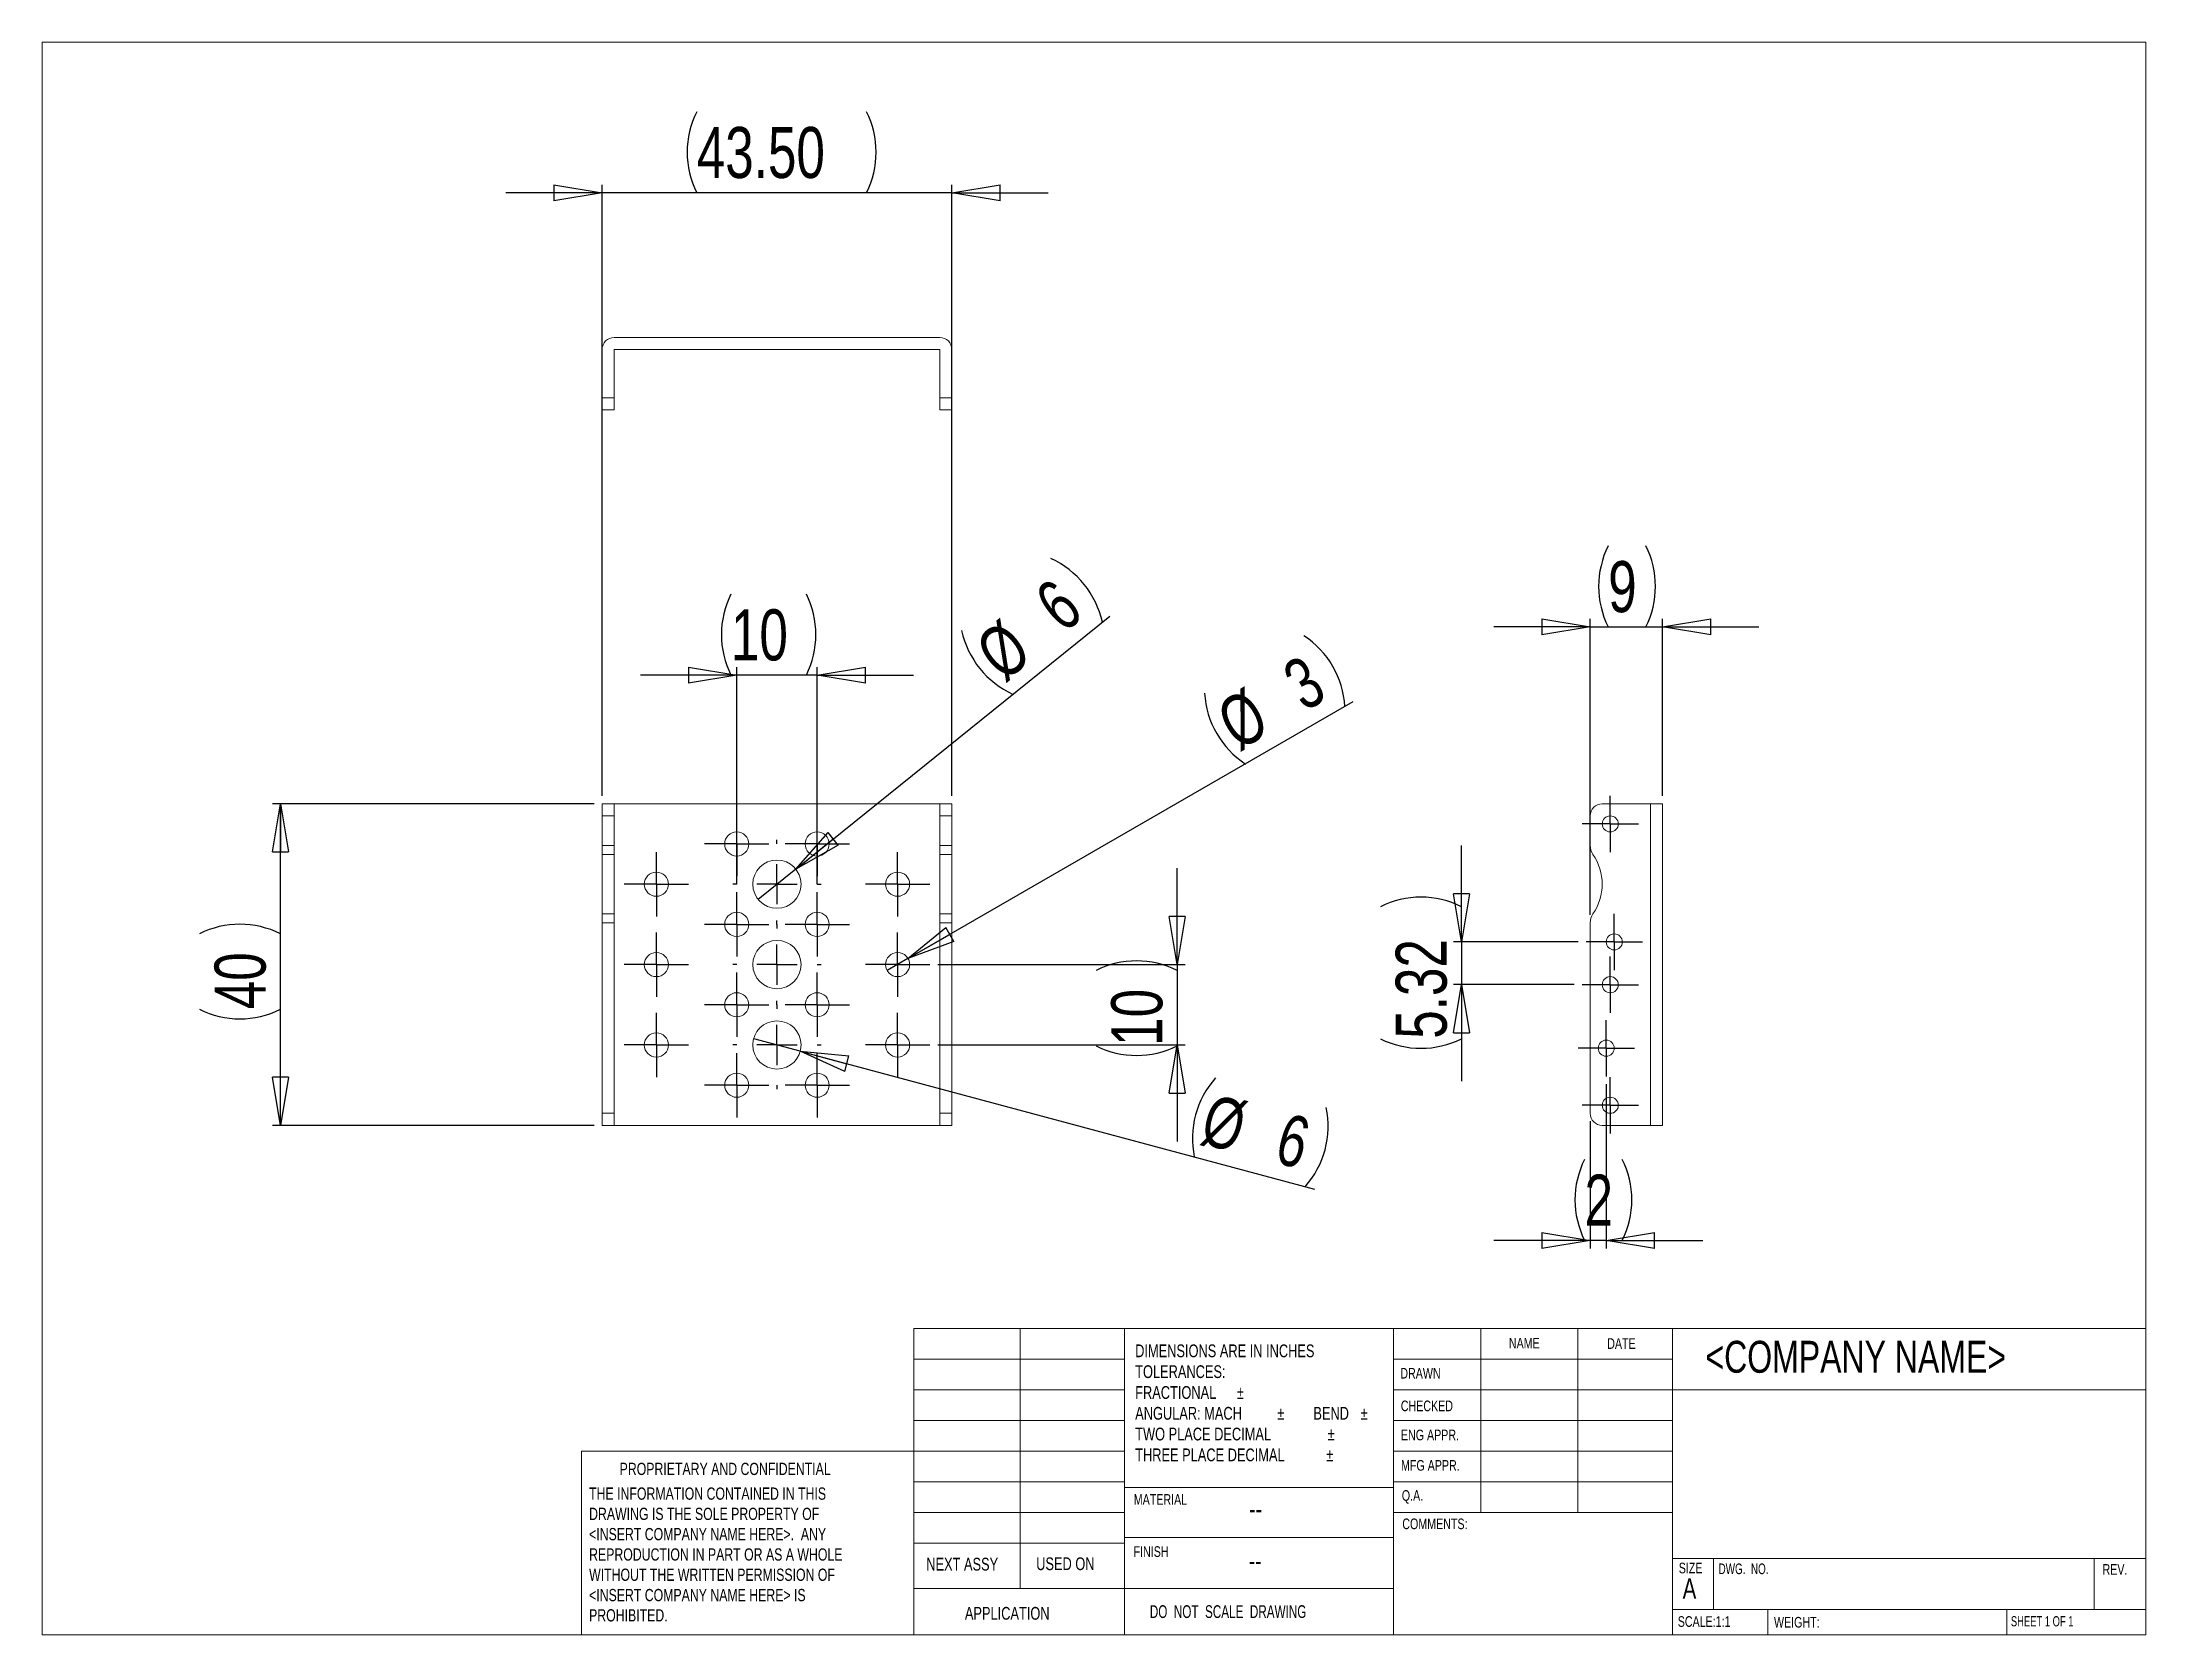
# Model space of a CAD drawing. Header units: millimetres. Extents: x 8 to 270, y 10 to 208.
import ezdxf

# ---------------------------------------------------------------- set-up
doc = ezdxf.new("R2010")
doc.units = ezdxf.units.MM
doc.layers.add('FORMAT', color=7, linetype='Continuous')
doc.styles.add('SLDTEXTSTYLE0', font='TXT', dxfattribs={"width": 0.75})
doc.styles.add('SLDTEXTSTYLE1', font='TXT', dxfattribs={"width": 0.694444})
doc.styles.add('SLDTEXTSTYLE2', font='TXT', dxfattribs={"width": 0.684783})
doc.styles.add('SLDTEXTSTYLE3', font='TXT', dxfattribs={"width": 0.6875})
doc.dimstyles.new('SLDDIMSTYLE0', dxfattribs={"dimtxt": 6.35, "dimasz": 5.9944, "dimexe": 0, "dimexo": 0.0625, "dimgap": 1.5875, "dimtad": 1, "dimrnd": 1e-09, "dimzin": 4, "dimdsep": 46, "dimtxsty": 'SLDTEXTSTYLE0', "dimblk1": 'CLOSED', "dimblk2": 'CLOSED', "dimsah": 1, "dimcen": 0.09, "dimadec": 0, "dimazin": 1, "dimtfac": 1, "dimtmove": 0, "dimatfit": 0, "dimldrblk": 'CLOSED', "dimfxl": 1, "dimfrac": 2, "dimtolj": 1, "dimtzin": 12, "dimarcsym": 0})
doc.dimstyles.new('SLDDIMSTYLE1', dxfattribs={"dimtxt": 6.35, "dimasz": 5.9944, "dimexe": 0, "dimexo": 0.0625, "dimgap": 1.5875, "dimtad": 1, "dimrnd": 1e-09, "dimzin": 12, "dimdsep": 46, "dimtxsty": 'SLDTEXTSTYLE0', "dimblk1": 'CLOSED', "dimblk2": 'CLOSED', "dimsah": 1, "dimcen": 0.09, "dimadec": 0, "dimazin": 3, "dimtfac": 1, "dimtofl": 0, "dimtmove": 0, "dimatfit": 3, "dimldrblk": 'CLOSED', "dimfxl": 1, "dimfrac": 2, "dimtolj": 1, "dimtzin": 12, "dimarcsym": 0})
doc.dimstyles.new('SLDDIMSTYLE2', dxfattribs={"dimtxt": 6.35, "dimasz": 5.9944, "dimexe": 0, "dimexo": 0.0625, "dimgap": 1.5875, "dimtad": 1, "dimrnd": 1e-09, "dimzin": 12, "dimdsep": 46, "dimtxsty": 'SLDTEXTSTYLE0', "dimblk1": 'NONE', "dimblk2": 'CLOSED', "dimsah": 1, "dimcen": 0, "dimadec": 0, "dimazin": 3, "dimtfac": 1, "dimtmove": 0, "dimatfit": 3, "dimldrblk": 'NONE', "dimfxl": 1, "dimfrac": 2, "dimtolj": 1, "dimtzin": 12, "dimarcsym": 0})
doc.dimstyles.new('SLDDIMSTYLE3', dxfattribs={"dimtxt": 6.35, "dimasz": 5.9944, "dimexe": 0, "dimexo": 0.0625, "dimgap": 1.5875, "dimtad": 1, "dimrnd": 1e-09, "dimzin": 12, "dimdsep": 46, "dimtxsty": 'SLDTEXTSTYLE0', "dimblk1": 'CLOSED', "dimblk2": 'CLOSED', "dimsah": 1, "dimcen": 0.09, "dimadec": 0, "dimazin": 3, "dimtfac": 1, "dimtmove": 0, "dimatfit": 0, "dimldrblk": 'CLOSED', "dimfxl": 1, "dimfrac": 2, "dimtolj": 1, "dimtzin": 12, "dimarcsym": 0})

# ---------------------------------------------------------------- blocks, each defined once
blk = doc.blocks.new('SW_NOTE_0')
at = {"color": 0, "linetype": 'Continuous', "lineweight": 0, "attachment_point": 1, "style": 'SLDTEXTSTYLE0'}
for s, insert, char_height in [('DIMENSIONS ARE IN INCHES', (0, 2.05), 1.5875), ('TOLERANCES:', (0, -0.54), 1.5875), ('FRACTIONAL', (0, -3.13), 1.587), ('%%p', (12.64, -3.13), 1.587), ('ANGULAR: MACH', (0, -5.72), 1.5875), ('%%p', (17.67, -5.72), 1.587), ('BEND', (22.16, -5.72), 1.587), ('%%p', (28.03, -5.72), 1.587), ('TWO PLACE DECIMAL', (0, -8.3), 1.5875), ('%%p', (23.92, -8.3), 1.587), ('THREE PLACE DECIMAL', (0, -10.89), 1.5875), ('%%p', (23.78, -10.89), 1.587)]:
    blk.add_mtext(s, dxfattribs=dict(at, insert=insert, char_height=char_height))
blk = doc.blocks.new('SW_NOTE_1')
at = {"color": 0, "linetype": 'Continuous', "lineweight": 0, "char_height": 1.524, "attachment_point": 1, "style": 'SLDTEXTSTYLE0'}
for s, insert in [('THE INFORMATION CONTAINED IN THIS', (0, 1.96)), ('DRAWING IS THE SOLE PROPERTY OF', (0, -0.56)), ('<INSERT COMPANY NAME HERE>.  ANY', (0, -3.08)), ('REPRODUCTION IN PART OR AS A WHOLE', (0, -5.61)), ('WITHOUT THE WRITTEN PERMISSION OF', (0, -8.13)), ('<INSERT COMPANY NAME HERE> IS', (0, -10.66)), ('PROHIBITED.', (0, -13.18))]:
    blk.add_mtext(s, dxfattribs=dict(at, insert=insert))
blk = doc.blocks.new('_CLOSED')
at = {"color": 0, "linetype": 'ByBlock', "lineweight": -2}
for p, q in [((-1, 0.166667), (0, 0)), ((-1, 0.166667), (-1, -0.166667)), ((0, 0), (-1, -0.166667)), ((0, 0), (-1, 0))]:
    blk.add_line(p, q, dxfattribs=at)
blk = doc.blocks.new('_D')
at = {"layer": 'FORMAT'}
for p, q in [((78.02, 189.34), (66.03, 189.34)), ((78.02, 114.33), (78.02, 190.33)), ((121.52, 189.34), (78.02, 189.34)), ((121.52, 114.33), (121.52, 190.33)), ((121.52, 189.34), (133.5, 189.34))]:
    blk.add_line(p, q, dxfattribs=at)
for centre, start, end in [((99.87, 194.38), 153.4349, 206.5651), ((100.82, 194.38), 333.4349, 26.5651)]:
    blk.add_arc(centre, 11.27, start, end, dxfattribs=at)
at = {"layer": 'FORMAT', "xscale": 5.9944, "yscale": 5.9944}
blk.add_blockref('_CLOSED', (78.02, 189.34, -4.4), dxfattribs=at)
at = {"layer": 'FORMAT', "xscale": 5.9944, "yscale": 5.9944, "rotation": 180}
blk.add_blockref('_CLOSED', (121.52, 189.34, -4.4), dxfattribs=at)
at = {"layer": 'FORMAT', "insert": (89.79, 197.52), "char_height": 6.35, "attachment_point": 1, "style": 'SLDTEXTSTYLE0'}
blk.add_mtext('43.50', dxfattribs=at)
blk = doc.blocks.new('_D_1')
at = {"layer": 'FORMAT'}
for p, q in [((77.02, 113.34), (37.02, 113.34)), ((38.02, 73.34), (38.02, 113.34)), ((77.02, 73.34), (37.02, 73.34))]:
    blk.add_line(p, q, dxfattribs=at)
for centre, start, end in [((32.98, 87.08), 63.4349, 116.5651), ((32.98, 97.86), 243.4349, 296.5651)]:
    blk.add_arc(centre, 11.27, start, end, dxfattribs=at)
at = {"layer": 'FORMAT', "xscale": 5.9944, "yscale": 5.9944}
for p, rotation in [((38.02, 113.34, -4.4), 90), ((38.02, 73.34, -4.4), 270)]:
    blk.add_blockref('_CLOSED', p, dxfattribs=dict(at, rotation=rotation))
at = {"layer": 'FORMAT', "insert": (29.83, 87.78), "char_height": 6.35, "attachment_point": 1, "rotation": 90, "style": 'SLDTEXTSTYLE0'}
blk.add_mtext('40', dxfattribs=at)
blk = doc.blocks.new('_D_2')
at = {"layer": 'FORMAT'}
for q in [(96.87, 84.11), (166.61, 65.42)]:
    blk.add_line((102.66, 82.56), q, dxfattribs=at)
for centre, start, end in [((162.81, 71.69), 138.4349, 191.5651), ((156.93, 73.26), 318.4349, 11.5651)]:
    blk.add_arc(centre, 11.38, start, end, dxfattribs=at)
at = {"layer": 'FORMAT', "xscale": 5.9944, "yscale": 5.9944, "rotation": 165}
blk.add_blockref('_CLOSED', (102.66, 82.56, -4.4), dxfattribs=at)
at = {"layer": 'FORMAT', "char_height": 6.35, "attachment_point": 1, "rotation": 345, "style": 'SLDTEXTSTYLE0'}
for s, insert in [('%%c', (153.78, 77.31)), ('6', (163.06, 74.93))]:
    blk.add_mtext(s, dxfattribs=dict(at, insert=insert))
blk = doc.blocks.new('_NONE')
blk = doc.blocks.new('_D_3')
at = {"layer": 'FORMAT'}
for q in [(171.42, 126.04), (113.47, 92.59)]:
    blk.add_line((116.06, 94.09), q, dxfattribs=at)
for centre, start, end in [((159.03, 124.74), 3.4349, 56.5651), ((164.3, 127.78), 183.4349, 236.5651)]:
    blk.add_arc(centre, 11.38, start, end, dxfattribs=at)
at = {"layer": 'FORMAT', "xscale": 5.9944, "yscale": 5.9944, "rotation": 210}
blk.add_blockref('_CLOSED', (116.06, 94.09, -4.4), dxfattribs=at)
at = {"layer": 'FORMAT', "char_height": 6.35, "attachment_point": 1, "rotation": 30, "style": 'SLDTEXTSTYLE0'}
for s, insert in [('3', (162.18, 130.24)), ('%%c', (153.94, 125.37))]:
    blk.add_mtext(s, dxfattribs=dict(at, insert=insert))
blk = doc.blocks.new('_D_4')
at = {"layer": 'FORMAT'}
for p, q in [((149.52, 93.34), (149.52, 105.33)), ((119.76, 93.34), (150.51, 93.34)), ((149.52, 93.34), (149.52, 83.34)), ((119.76, 83.34), (150.51, 83.34)), ((149.52, 83.34), (149.52, 71.35))]:
    blk.add_line(p, q, dxfattribs=at)
for centre, start, end in [((144.48, 82.53), 63.4349, 116.5651), ((144.48, 93.31), 243.4349, 296.5651)]:
    blk.add_arc(centre, 11.27, start, end, dxfattribs=at)
at = {"layer": 'FORMAT', "xscale": 5.9944, "yscale": 5.9944}
for p, rotation in [((149.52, 93.34, -4.4), 270), ((149.52, 83.34, -4.4), 90)]:
    blk.add_blockref('_CLOSED', p, dxfattribs=dict(at, rotation=rotation))
at = {"layer": 'FORMAT', "insert": (141.33, 83.23), "char_height": 6.35, "attachment_point": 1, "rotation": 90, "style": 'SLDTEXTSTYLE0'}
blk.add_mtext('10', dxfattribs=at)
blk = doc.blocks.new('_D_5')
at = {"layer": 'FORMAT'}
for p, q in [((94.77, 129.34), (82.78, 129.34)), ((94.77, 103.33), (94.77, 130.33)), ((104.77, 129.34), (94.77, 129.34)), ((104.77, 103.33), (104.77, 130.33)), ((104.77, 129.34), (116.75, 129.34))]:
    blk.add_line(p, q, dxfattribs=at)
for centre, start, end in [((104.12, 134.38), 153.4349, 206.5651), ((93.34, 134.38), 333.4349, 26.5651)]:
    blk.add_arc(centre, 11.27, start, end, dxfattribs=at)
at = {"layer": 'FORMAT', "xscale": 5.9944, "yscale": 5.9944}
blk.add_blockref('_CLOSED', (94.77, 129.34, -4.4), dxfattribs=at)
at = {"layer": 'FORMAT', "xscale": 5.9944, "yscale": 5.9944, "rotation": 180}
blk.add_blockref('_CLOSED', (104.77, 129.34, -4.4), dxfattribs=at)
at = {"layer": 'FORMAT', "insert": (94.04, 137.52), "char_height": 6.35, "attachment_point": 1, "style": 'SLDTEXTSTYLE0'}
blk.add_mtext('10', dxfattribs=at)
blk = doc.blocks.new('_D_6')
at = {"layer": 'FORMAT'}
for q in [(141.14, 136.69), (97.43, 101.45)]:
    blk.add_line((102.1, 105.22), q, dxfattribs=at)
for centre, start, end in [((129.11, 133.48), 12.3136, 65.4437), ((133.85, 137.3), 192.3136, 245.4437)]:
    blk.add_arc(centre, 11.38, start, end, dxfattribs=at)
at = {"layer": 'FORMAT', "xscale": 5.9944, "yscale": 5.9944, "rotation": 218.8786219618}
blk.add_blockref('_CLOSED', (102.1, 105.22, -4.4), dxfattribs=at)
at = {"layer": 'FORMAT', "char_height": 6.35, "attachment_point": 1, "rotation": 38.8786, "style": 'SLDTEXTSTYLE0'}
for s, insert in [('6', (131.38, 139.41)), ('%%c', (123.98, 133.32))]:
    blk.add_mtext(s, dxfattribs=dict(at, insert=insert))
blk = doc.blocks.new('SW_CENTERMARKSYMBOL_0')
at = {"layer": 'FORMAT', "color": 0}
for p, q in [((0, 2.5), (0, 4)), ((-2.5, 0), (-4, 0)), ((0, 0), (-2.5, 0)), ((0, 0), (0, 2.5)), ((0, 0), (0, -2.5)), ((0, 0), (2.5, 0)), ((2.5, 0), (4, 0)), ((0, -2.5), (0, -4))]:
    blk.add_line(p, q, dxfattribs=at)
blk = doc.blocks.new('SW_CENTERMARKSYMBOL_1')
at = {"layer": 'FORMAT', "color": 0}
for p, q in [((0, 2.5), (0, 4)), ((-2.5, 0), (-4, 0)), ((0, 0), (-2.5, 0)), ((0, 0), (0, 2.5)), ((0, 0), (0, -2.5)), ((0, 0), (2.5, 0)), ((2.5, 0), (4, 0)), ((0, -2.5), (0, -4))]:
    blk.add_line(p, q, dxfattribs=at)
blk = doc.blocks.new('SW_CENTERMARKSYMBOL_2')
at = {"layer": 'FORMAT', "color": 0}
for p, q in [((0, 2.5), (0, 4)), ((-2.5, 0), (-4, 0)), ((0, 0), (-2.5, 0)), ((0, 0), (0, 2.5)), ((0, 0), (0, -2.5)), ((0, 0), (2.5, 0)), ((2.5, 0), (4, 0)), ((0, -2.5), (0, -4))]:
    blk.add_line(p, q, dxfattribs=at)
blk = doc.blocks.new('SW_CENTERMARKSYMBOL_3')
at = {"layer": 'FORMAT', "color": 0}
for p, q in [((0, 2.5), (0, 4)), ((-2.5, 0), (-4, 0)), ((0, 0), (-2.5, 0)), ((0, 0), (0, 2.5)), ((0, 0), (0, -2.5)), ((0, 0), (2.5, 0)), ((2.5, 0), (4, 0)), ((0, -2.5), (0, -4))]:
    blk.add_line(p, q, dxfattribs=at)
blk = doc.blocks.new('SW_CENTERMARKSYMBOL_4')
at = {"layer": 'FORMAT', "color": 0}
for p, q in [((0, 2.5), (0, 4)), ((-2.5, 0), (-4, 0)), ((0, 0), (-2.5, 0)), ((0, 0), (0, 2.5)), ((0, 0), (0, -2.5)), ((0, 0), (2.5, 0)), ((2.5, 0), (4, 0)), ((0, -2.5), (0, -4))]:
    blk.add_line(p, q, dxfattribs=at)
blk = doc.blocks.new('SW_CENTERMARKSYMBOL_5')
at = {"layer": 'FORMAT', "color": 0}
for p, q in [((0, 2.5), (0, 4)), ((-2.5, 0), (-4, 0)), ((0, 0), (-2.5, 0)), ((0, 0), (0, 2.5)), ((0, 0), (0, -2.5)), ((0, 0), (2.5, 0)), ((2.5, 0), (4, 0)), ((0, -2.5), (0, -4))]:
    blk.add_line(p, q, dxfattribs=at)
blk = doc.blocks.new('SW_CENTERMARKSYMBOL_6')
at = {"layer": 'FORMAT', "color": 0}
for p, q in [((0, 2.5), (0, 4)), ((-2.5, 0), (-4, 0)), ((0, 0), (-2.5, 0)), ((0, 0), (0, 2.5)), ((0, 0), (0, -2.5)), ((0, 0), (2.5, 0)), ((2.5, 0), (4, 0)), ((0, -2.5), (0, -4))]:
    blk.add_line(p, q, dxfattribs=at)
blk = doc.blocks.new('SW_CENTERMARKSYMBOL_7')
at = {"layer": 'FORMAT', "color": 0}
for p, q in [((0, 2.5), (0, 4)), ((-2.5, 0), (-4, 0)), ((0, 0), (-2.5, 0)), ((0, 0), (0, 2.5)), ((0, 0), (0, -2.5)), ((0, 0), (2.5, 0)), ((2.5, 0), (4, 0)), ((0, -2.5), (0, -4))]:
    blk.add_line(p, q, dxfattribs=at)
blk = doc.blocks.new('SW_CENTERMARKSYMBOL_8')
at = {"layer": 'FORMAT', "color": 0}
for p, q in [((0, 5), (0, 5.5)), ((-5, 0), (-5.5, 0)), ((0, 0), (-2.5, 0)), ((0, 0), (0, 2.5)), ((0, 0), (0, -2.5)), ((0, 0), (2.5, 0)), ((5, 0), (5.5, 0)), ((0, -5), (0, -5.5))]:
    blk.add_line(p, q, dxfattribs=at)
blk = doc.blocks.new('SW_CENTERMARKSYMBOL_9')
at = {"layer": 'FORMAT', "color": 0}
for p, q in [((0, 5), (0, 5.5)), ((-5, 0), (-5.5, 0)), ((0, 0), (-2.5, 0)), ((0, 0), (0, 2.5)), ((0, 0), (0, -2.5)), ((0, 0), (2.5, 0)), ((5, 0), (5.5, 0)), ((0, -5), (0, -5.5))]:
    blk.add_line(p, q, dxfattribs=at)
blk = doc.blocks.new('SW_CENTERMARKSYMBOL_10')
at = {"layer": 'FORMAT', "color": 0}
for p, q in [((0, 5), (0, 5.5)), ((-5, 0), (-5.5, 0)), ((0, 0), (-2.5, 0)), ((0, 0), (0, 2.5)), ((0, 0), (0, -2.5)), ((0, 0), (2.5, 0)), ((5, 0), (5.5, 0)), ((0, -5), (0, -5.5))]:
    blk.add_line(p, q, dxfattribs=at)
blk = doc.blocks.new('SW_CENTERMARKSYMBOL_11')
at = {"layer": 'FORMAT', "color": 0}
for p, q in [((0, 2.5), (0, 4)), ((-2.5, 0), (-4, 0)), ((0, 0), (-2.5, 0)), ((0, 0), (0, 2.5)), ((0, 0), (0, -2.5)), ((0, 0), (2.5, 0)), ((2.5, 0), (4, 0)), ((0, -2.5), (0, -4))]:
    blk.add_line(p, q, dxfattribs=at)
blk = doc.blocks.new('SW_CENTERMARKSYMBOL_12')
at = {"layer": 'FORMAT', "color": 0}
for p, q in [((0, 2.5), (0, 4)), ((-2.5, 0), (-4, 0)), ((0, 0), (-2.5, 0)), ((0, 0), (0, 2.5)), ((0, 0), (0, -2.5)), ((0, 0), (2.5, 0)), ((2.5, 0), (4, 0)), ((0, -2.5), (0, -4))]:
    blk.add_line(p, q, dxfattribs=at)
blk = doc.blocks.new('SW_CENTERMARKSYMBOL_13')
at = {"layer": 'FORMAT', "color": 0}
for p, q in [((0, 2.5), (0, 4)), ((-2.5, 0), (-4, 0)), ((0, 0), (-2.5, 0)), ((0, 0), (0, 2.5)), ((0, 0), (0, -2.5)), ((0, 0), (2.5, 0)), ((2.5, 0), (4, 0)), ((0, -2.5), (0, -4))]:
    blk.add_line(p, q, dxfattribs=at)
blk = doc.blocks.new('SW_CENTERMARKSYMBOL_14')
at = {"layer": 'FORMAT', "color": 0}
for p, q in [((0, 2.5), (0, 4)), ((-2.5, 0), (-4, 0)), ((0, 0), (-2.5, 0)), ((0, 0), (0, 2.5)), ((0, 0), (0, -2.5)), ((0, 0), (2.5, 0)), ((2.5, 0), (4, 0)), ((0, -2.5), (0, -4))]:
    blk.add_line(p, q, dxfattribs=at)
blk = doc.blocks.new('SW_CENTERMARKSYMBOL_15')
at = {"layer": 'FORMAT', "color": 0}
for p, q in [((0, 2.5), (0, 4)), ((-2.5, 0), (-4, 0)), ((0, 0), (-2.5, 0)), ((0, 0), (0, 2.5)), ((0, 0), (0, -2.5)), ((0, 0), (2.5, 0)), ((2.5, 0), (4, 0)), ((0, -2.5), (0, -4))]:
    blk.add_line(p, q, dxfattribs=at)
blk = doc.blocks.new('SW_CENTERMARKSYMBOL_16')
at = {"layer": 'FORMAT', "color": 0}
for p, q in [((0, 2.5), (0, 4)), ((-2.5, 0), (-4, 0)), ((0, 0), (-2.5, 0)), ((0, 0), (0, 2.5)), ((0, 0), (0, -2.5)), ((0, 0), (2.5, 0)), ((2.5, 0), (4, 0)), ((0, -2.5), (0, -4))]:
    blk.add_line(p, q, dxfattribs=at)
blk = doc.blocks.new('_D_7')
at = {"layer": 'FORMAT'}
for p, q in [((200.89, 99.51), (200.89, 136.33)), ((209.89, 114.33), (209.89, 136.33)), ((200.89, 135.34), (188.9, 135.34)), ((200.89, 135.34), (209.89, 135.34)), ((209.89, 135.34), (221.88, 135.34))]:
    blk.add_line(p, q, dxfattribs=at)
for centre, start, end in [((213.21, 140.38), 153.4349, 206.5651), ((197.74, 140.38), 333.4349, 26.5651)]:
    blk.add_arc(centre, 11.27, start, end, dxfattribs=at)
at = {"layer": 'FORMAT', "xscale": 5.9944, "yscale": 5.9944}
blk.add_blockref('_CLOSED', (200.89, 135.34, 0.1), dxfattribs=at)
at = {"layer": 'FORMAT', "xscale": 5.9944, "yscale": 5.9944, "rotation": 180}
blk.add_blockref('_CLOSED', (209.89, 135.34, 0.1), dxfattribs=at)
at = {"layer": 'FORMAT', "insert": (203.13, 143.52), "char_height": 6.35, "attachment_point": 1, "style": 'SLDTEXTSTYLE0'}
blk.add_mtext('9', dxfattribs=at)
blk = doc.blocks.new('_D_8')
at = {"layer": 'FORMAT'}
for p, q in [((184.89, 96.16), (184.89, 108.15)), ((199.4, 96.16), (183.9, 96.16)), ((184.89, 96.16), (184.89, 90.84)), ((198.9, 90.84), (183.9, 90.84)), ((184.89, 90.84), (184.89, 78.85))]:
    blk.add_line(p, q, dxfattribs=at)
for centre, start, end in [((179.85, 90.45), 63.4349, 116.5651), ((179.85, 94.19), 243.4349, 296.5651)]:
    blk.add_arc(centre, 11.27, start, end, dxfattribs=at)
at = {"layer": 'FORMAT', "xscale": 5.9944, "yscale": 5.9944}
for p, rotation in [((184.89, 96.16, 0.1), 270), ((184.89, 90.84, 0.1), 90)]:
    blk.add_blockref('_CLOSED', p, dxfattribs=dict(at, rotation=rotation))
at = {"layer": 'FORMAT', "insert": (176.7, 84.11), "char_height": 6.35, "attachment_point": 1, "rotation": 90, "style": 'SLDTEXTSTYLE0'}
blk.add_mtext('5.32', dxfattribs=at)
blk = doc.blocks.new('_D_9')
at = {"layer": 'FORMAT'}
for p, q in [((202.89, 78.45), (202.89, 58.04)), ((200.89, 73.85), (200.89, 58.04)), ((200.89, 59.03), (188.9, 59.03)), ((202.89, 59.03), (200.89, 59.03)), ((202.89, 59.03), (214.88, 59.03))]:
    blk.add_line(p, q, dxfattribs=at)
for centre, start, end in [((210.27, 64.07), 153.4349, 206.5651), ((194.8, 64.07), 333.4349, 26.5651)]:
    blk.add_arc(centre, 11.27, start, end, dxfattribs=at)
at = {"layer": 'FORMAT', "xscale": 5.9944, "yscale": 5.9944}
blk.add_blockref('_CLOSED', (200.89, 59.03, 0.1), dxfattribs=at)
at = {"layer": 'FORMAT', "xscale": 5.9944, "yscale": 5.9944, "rotation": 180}
blk.add_blockref('_CLOSED', (202.89, 59.03, 0.1), dxfattribs=at)
at = {"layer": 'FORMAT', "insert": (200.19, 67.21), "char_height": 6.35, "attachment_point": 1, "style": 'SLDTEXTSTYLE0'}
blk.add_mtext('2', dxfattribs=at)
blk = doc.blocks.new('SW_CENTERMARKSYMBOL_17')
at = {"layer": 'FORMAT', "color": 0}
for p, q in [((0, 2.5), (0, 3.5)), ((-2.5, 0), (-3.5, 0)), ((0, 0), (-2.5, 0)), ((0, 0), (0, 2.5)), ((0, 0), (0, -2.5)), ((0, 0), (2.5, 0)), ((2.5, 0), (3.5, 0)), ((0, -2.5), (0, -3.5))]:
    blk.add_line(p, q, dxfattribs=at)
blk = doc.blocks.new('SW_CENTERMARKSYMBOL_18')
at = {"layer": 'FORMAT', "color": 0}
for p, q in [((0, 2.5), (0, 3.5)), ((-2.5, 0), (-3.5, 0)), ((0, 0), (-2.5, 0)), ((0, 0), (0, 2.5)), ((0, 0), (0, -2.5)), ((0, 0), (2.5, 0)), ((2.5, 0), (3.5, 0)), ((0, -2.5), (0, -3.5))]:
    blk.add_line(p, q, dxfattribs=at)
blk = doc.blocks.new('SW_CENTERMARKSYMBOL_19')
at = {"layer": 'FORMAT', "color": 0}
for p, q in [((0, 2.5), (0, 3.5)), ((-2.5, 0), (-3.5, 0)), ((0, 0), (-2.5, 0)), ((0, 0), (0, 2.5)), ((0, 0), (0, -2.5)), ((0, 0), (2.5, 0)), ((2.5, 0), (3.5, 0)), ((0, -2.5), (0, -3.5))]:
    blk.add_line(p, q, dxfattribs=at)
blk = doc.blocks.new('SW_CENTERMARKSYMBOL_20')
at = {"layer": 'FORMAT', "color": 0}
for p, q in [((0, 2.5), (0, 3.5)), ((-2.5, 0), (-3.5, 0)), ((0, 0), (-2.5, 0)), ((0, 0), (0, 2.5)), ((0, 0), (0, -2.5)), ((0, 0), (2.5, 0)), ((2.5, 0), (3.5, 0)), ((0, -2.5), (0, -3.5))]:
    blk.add_line(p, q, dxfattribs=at)
blk = doc.blocks.new('SW_CENTERMARKSYMBOL_21')
at = {"layer": 'FORMAT', "color": 0}
for p, q in [((0, 2.5), (0, 3.5)), ((-2.5, 0), (-3.5, 0)), ((0, 0), (-2.5, 0)), ((0, 0), (0, 2.5)), ((0, 0), (0, -2.5)), ((0, 0), (2.5, 0)), ((2.5, 0), (3.5, 0)), ((0, -2.5), (0, -3.5))]:
    blk.add_line(p, q, dxfattribs=at)

msp = doc.modelspace()

# ---------------------------------------------------------------- linework, layer by layer
at = {"color": 8, "linetype": 'Continuous', "lineweight": 0}
for p, q in [((8.38, 208.079), (270, 208.079)), ((8.38, 208.079), (8.38, 9.959)), ((270, 9.959), (270, 208.079)), ((116.775, 9.959), (116.775, 48.059)), ((116.775, 48.059), (143, 48.059)), ((130.027, 48.059), (130.027, 15.736)), ((143, 9.959), (143, 48.059)), ((143, 48.059), (270, 48.059)), ((176.452, 48.059), (176.452, 9.959)), ((187.285, 48.059), (187.285, 25.199)), ((199.377, 48.059), (199.377, 25.199)), ((211.114, 48.059), (211.114, 9.959)), ((116.775, 44.249), (143, 44.249)), ((176.452, 44.249), (211.114, 44.249)), ((116.775, 40.439), (143, 40.439)), ((176.452, 40.439), (270, 40.439)), ((116.775, 36.629), (143, 36.629)), ((176.452, 36.629), (211.114, 36.629)), ((116.775, 32.819), (75.44, 32.819)), ((75.44, 32.819), (75.44, 9.959)), ((116.775, 32.819), (143, 32.819)), ((176.452, 32.819), (211.114, 32.819)), ((116.775, 29.009), (143, 29.009)), ((176.452, 29.009), (211.114, 29.009)), ((176.452, 28.314), (143, 28.314)), ((116.775, 25.199), (143, 25.199)), ((176.452, 25.199), (211.114, 25.199)), ((116.775, 21.389), (143, 21.389)), ((143, 22.086), (176.452, 22.086)), ((211.114, 19.484), (270, 19.484)), ((216.212, 19.484), (216.212, 13.134)), ((263.57, 19.484), (263.57, 13.134)), ((143, 15.736), (116.775, 15.736)), ((143, 15.736), (176.452, 15.736)), ((211.114, 13.134), (270, 13.134)), ((222.99, 13.134), (222.99, 9.959)), ((252.694, 13.134), (252.694, 9.959)), ((270, 9.959), (8.38, 9.959))]:
    msp.add_line(p, q, dxfattribs=at)
at = {"color": 7, "linetype": 'Continuous', "lineweight": 15}
for p, q in [((120.016, 171.339), (79.516, 171.339)), ((78.016, 163.839), (78.016, 169.839)), ((79.516, 163.839), (79.516, 169.839)), ((120.016, 169.839), (79.516, 169.839)), ((120.016, 163.839), (120.016, 169.839)), ((121.516, 163.839), (121.516, 169.839)), ((78.016, 163.839), (79.516, 163.839)), ((78.016, 162.339), (78.016, 163.839)), ((78.016, 162.339), (79.516, 162.339)), ((79.516, 162.339), (79.516, 163.839)), ((121.516, 163.839), (120.016, 163.839)), ((120.016, 162.339), (120.016, 163.839)), ((120.016, 162.339), (121.516, 162.339)), ((121.516, 162.339), (121.516, 163.839)), ((78.016, 113.336), (79.516, 113.336)), ((78.016, 111.836), (78.016, 113.336)), ((79.516, 111.836), (79.516, 113.336)), ((120.016, 113.336), (79.516, 113.336)), ((121.516, 113.336), (120.016, 113.336)), ((120.016, 111.836), (120.016, 113.336)), ((121.516, 111.836), (121.516, 113.336)), ((202.389, 113.336), (208.389, 113.336)), ((208.389, 113.336), (208.389, 73.336)), ((209.889, 113.336), (208.389, 113.336)), ((209.889, 73.336), (209.889, 113.336)), ((78.016, 111.836), (79.516, 111.836)), ((78.016, 108.158), (78.016, 111.836)), ((79.516, 108.158), (79.516, 111.836)), ((120.016, 111.836), (121.516, 111.836)), ((120.016, 108.158), (120.016, 111.836)), ((121.516, 108.158), (121.516, 111.836)), ((200.889, 108.158), (200.889, 111.836)), ((79.516, 108.158), (78.016, 108.158)), ((78.016, 107.024), (78.016, 108.158)), ((79.516, 107.024), (79.516, 108.158)), ((120.016, 107.024), (120.016, 108.158)), ((121.516, 108.158), (120.016, 108.158)), ((121.516, 107.024), (121.516, 108.158)), ((78.016, 107.024), (79.516, 107.024)), ((78.016, 99.649), (78.016, 107.024)), ((79.516, 99.649), (79.516, 107.024)), ((120.016, 107.024), (121.516, 107.024)), ((120.016, 99.649), (120.016, 107.024)), ((121.516, 99.649), (121.516, 107.024)), ((79.516, 99.649), (78.016, 99.649)), ((78.016, 98.514), (78.016, 99.649)), ((79.516, 98.514), (79.516, 99.649)), ((120.016, 98.514), (120.016, 99.649)), ((121.516, 99.649), (120.016, 99.649)), ((121.516, 98.514), (121.516, 99.649)), ((78.016, 98.514), (79.516, 98.514)), ((78.016, 74.836), (78.016, 98.514)), ((79.516, 74.836), (79.516, 98.514)), ((120.016, 74.836), (120.016, 98.514)), ((120.016, 98.514), (121.516, 98.514)), ((121.516, 74.836), (121.516, 98.514)), ((200.889, 74.836), (200.889, 98.514)), ((78.016, 74.836), (79.516, 74.836)), ((78.016, 73.336), (78.016, 74.836)), ((78.016, 73.336), (79.516, 73.336)), ((79.516, 73.336), (79.516, 74.836)), ((79.516, 73.336), (120.016, 73.336)), ((121.516, 74.836), (120.016, 74.836)), ((120.016, 73.336), (120.016, 74.836)), ((120.016, 73.336), (121.516, 73.336)), ((121.516, 73.336), (121.516, 74.836)), ((208.389, 73.336), (202.389, 73.336)), ((208.389, 73.336), (209.889, 73.336))]:
    msp.add_line(p, q, dxfattribs=at)
for centre, radius in [((203.389, 110.836), 1), ((94.766, 108.336), 1.5), ((104.766, 108.336), 1.5), ((84.766, 103.336), 1.5), ((99.766, 103.336), 3), ((114.766, 103.336), 1.5), ((94.766, 98.336), 1.5), ((104.766, 98.336), 1.5), ((203.889, 96.156), 1), ((84.766, 93.336), 1.5), ((99.766, 93.336), 3), ((114.766, 93.336), 1.5), ((203.389, 90.836), 1), ((94.766, 88.336), 1.5), ((104.766, 88.336), 1.5), ((99.766, 83.336), 3), ((84.766, 83.336), 1.5), ((114.766, 83.336), 1.5), ((202.889, 82.936), 1), ((94.766, 78.336), 1.5), ((104.766, 78.336), 1.5), ((203.389, 75.836), 1)]:
    msp.add_circle(centre, radius, dxfattribs=at)
for centre, radius, start, end in [((79.516, 169.839), 1.5, 90, 180), ((120.016, 169.839), 1.5, 0, 90), ((202.389, 111.836), 1.5, 90, 180), ((202.889, 108.158), 2, 180, 214.56032), ((195.889, 103.336), 6.5, 325.43968, 34.56032), ((202.889, 98.514), 2, 145.43968, 180), ((202.389, 74.836), 1.5, 180, 270)]:
    msp.add_arc(centre, radius, start, end, dxfattribs=at)

# ---------------------------------------------------------------- block references
at = {"color": 8, "linetype": 'Continuous', "lineweight": 0}
for name, p in [('SW_NOTE_0', (144.312, 44.039)), ('SW_NOTE_1', (76.405, 26.339))]:
    msp.add_blockref(name, p, dxfattribs=at)
at = {"layer": 'FORMAT'}
for name, p in [('SW_CENTERMARKSYMBOL_17', (203.389, 110.836)), ('SW_CENTERMARKSYMBOL_4', (94.766, 108.336)), ('SW_CENTERMARKSYMBOL_5', (104.766, 108.336)), ('SW_CENTERMARKSYMBOL_11', (84.766, 103.336)), ('SW_CENTERMARKSYMBOL_9', (99.766, 103.336)), ('SW_CENTERMARKSYMBOL_14', (114.766, 103.336)), ('SW_CENTERMARKSYMBOL_0', (94.766, 98.336)), ('SW_CENTERMARKSYMBOL_1', (104.766, 98.336)), ('SW_CENTERMARKSYMBOL_21', (203.889, 96.156)), ('SW_CENTERMARKSYMBOL_12', (84.766, 93.336)), ('SW_CENTERMARKSYMBOL_8', (99.766, 93.336)), ('SW_CENTERMARKSYMBOL_15', (114.766, 93.336)), ('SW_CENTERMARKSYMBOL_18', (203.389, 90.836)), ('SW_CENTERMARKSYMBOL_3', (94.766, 88.336)), ('SW_CENTERMARKSYMBOL_2', (104.766, 88.336)), ('SW_CENTERMARKSYMBOL_13', (84.766, 83.336)), ('SW_CENTERMARKSYMBOL_10', (99.766, 83.336)), ('SW_CENTERMARKSYMBOL_16', (114.766, 83.336)), ('SW_CENTERMARKSYMBOL_19', (202.889, 82.936)), ('SW_CENTERMARKSYMBOL_7', (94.766, 78.336)), ('SW_CENTERMARKSYMBOL_6', (104.766, 78.336)), ('SW_CENTERMARKSYMBOL_20', (203.389, 75.836))]:
    msp.add_blockref(name, p, dxfattribs=at)

# ---------------------------------------------------------------- texts
at = {"color": 8, "linetype": 'Continuous', "lineweight": 0, "attachment_point": 1}
for s, insert, char_height, style in [('NAME', (190.783, 46.911), 1.3229, 'SLDTEXTSTYLE0'), ('DATE', (203.011, 46.86), 1.3229, 'SLDTEXTSTYLE0'), ('<COMPANY NAME>', (215.225, 46.539), 3.96875, 'SLDTEXTSTYLE0'), ('DRAWN', (177.284, 43.166), 1.3229, 'SLDTEXTSTYLE0'), ('CHECKED', (177.345, 39.108), 1.3229, 'SLDTEXTSTYLE0'), ('ENG APPR.', (177.358, 35.491), 1.3229, 'SLDTEXTSTYLE0'), ('PROPRIETARY AND CONFIDENTIAL', (80.202, 31.372), 1.524, 'SLDTEXTSTYLE0'), ('MFG APPR.', (177.37, 31.709), 1.3229, 'SLDTEXTSTYLE0'), ('MATERIAL', (144.138, 27.469), 1.3229, 'SLDTEXTSTYLE0'), ('Q.A.', (177.468, 27.966), 1.3229, 'SLDTEXTSTYLE0'), ('--', (158.494, 26.814), 2.3813, 'SLDTEXTSTYLE0'), ('COMMENTS:', (177.53, 24.437), 1.3229, 'SLDTEXTSTYLE0'), ('FINISH', (144.108, 20.99), 1.3229, 'SLDTEXTSTYLE0'), ('NEXT ASSY', (118.333, 19.554), 1.5875, 'SLDTEXTSTYLE0'), ('USED ON', (132.002, 19.608), 1.5875, 'SLDTEXTSTYLE0'), ('--', (158.43, 20.377), 2.3813, 'SLDTEXTSTYLE0'), ('SIZE', (211.902, 18.948), 1.3229, 'SLDTEXTSTYLE0'), ('DWG.  NO.', (216.854, 18.844), 1.3229, 'SLDTEXTSTYLE1'), ('REV.', (264.605, 18.765), 1.3229, 'SLDTEXTSTYLE0'), ('A', (212.391, 16.996), 2.54, 'SLDTEXTSTYLE0'), ('APPLICATION', (123.137, 13.442), 1.5875, 'SLDTEXTSTYLE0'), ('DO  NOT  SCALE  DRAWING', (146.134, 13.653), 1.5875, 'SLDTEXTSTYLE2'), ('SCALE:1:1', (211.779, 12.288), 1.3229, 'SLDTEXTSTYLE0'), ('WEIGHT:', (223.748, 12.198), 1.3229, 'SLDTEXTSTYLE0'), ('SHEET 1 OF 1', (253.207, 12.293), 1.27, 'SLDTEXTSTYLE3')]:
    msp.add_mtext(s, dxfattribs=dict(at, insert=insert, char_height=char_height, style=style))

# ---------------------------------------------------------------- dimensions: what is measured, and where the dimension line sits
at = {"layer": 'FORMAT'}
for base, p1, p2, dimstyle, picture, middle in [((78.016, 189.336), (121.516, 113.336), (78.016, 113.336), 'SLDDIMSTYLE0', '_D', (100.344, 189.336)), ((209.889, 135.336), (200.889, 98.514), (209.889, 113.336), 'SLDDIMSTYLE3', '_D_7', (205.479, 135.336)), ((94.766, 129.336), (104.766, 102.336), (94.766, 102.336), 'SLDDIMSTYLE3', '_D_5', (98.733, 129.336)), ((200.889, 59.028), (202.889, 79.436), (200.889, 74.836), 'SLDDIMSTYLE3', '_D_9', (202.536, 59.028))]:
    dim = msp.add_linear_dim(base=base, p1=p1, p2=p2, text='(<>)', dimstyle=dimstyle, dxfattribs=at)
    dim.commit()
    dim.dimension.update_dxf_attribs({"geometry": picture, "text_midpoint": middle, "dimtype": 160})
for p1, p2, picture, middle in [((97.43, 101.453), (102.101, 105.219), '_D_6', (134.928, 131.687)), ((113.467, 92.586), (116.065, 94.086), '_D_3', (164.443, 122.017)), ((96.868, 84.113), (102.663, 82.56), '_D_2', (158.819, 67.513))]:
    dim = msp.add_diameter_dim_2p(p1=p1, p2=p2, text='(<>)', dimstyle='SLDDIMSTYLE2', dxfattribs=at)
    dim.commit()
    dim.dimension.update_dxf_attribs({"geometry": picture, "text_midpoint": middle, "dimtype": 163})
for base, p1, p2, dimstyle, picture, middle in [((38.016, 113.336), (78.016, 73.336), (78.016, 113.336), 'SLDDIMSTYLE1', '_D_1', (38.016, 92.468)), ((184.889, 90.836), (200.389, 96.156), (199.889, 90.836), 'SLDDIMSTYLE3', '_D_8', (184.889, 92.322)), ((149.516, 83.336), (118.766, 93.336), (118.766, 83.336), 'SLDDIMSTYLE3', '_D_4', (149.516, 87.92))]:
    dim = msp.add_linear_dim(base=base, p1=p1, p2=p2, angle=90, text='(<>)', dimstyle=dimstyle, dxfattribs=at)
    dim.commit()
    dim.dimension.update_dxf_attribs({"geometry": picture, "text_midpoint": middle, "dimtype": 160})

doc.saveas('drawing.dxf')
